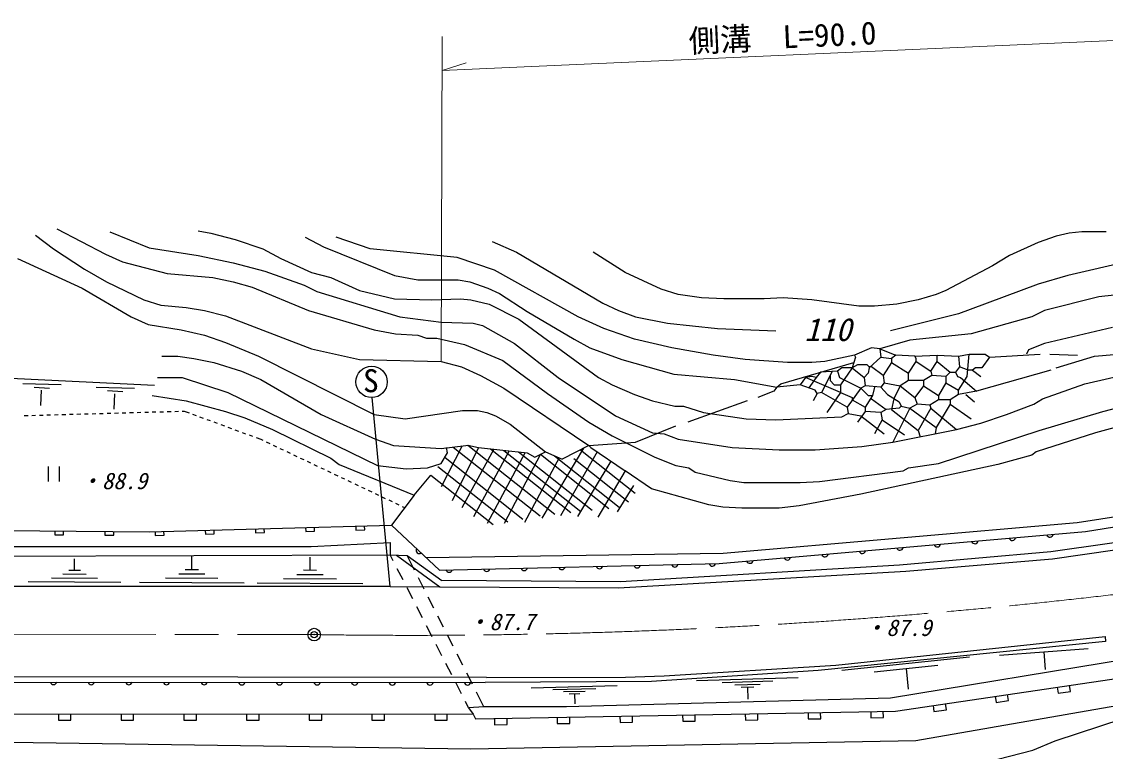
# Model space of a CAD drawing. Units: millimetres, scale not verified. Extents: x 40000 to 680000, y 20000 to 380000.
# Drawn here: x 445373 to 531750, y 256766 to 314934 of the extents above; entities that cross this region are included whole.
import ezdxf
from ezdxf.enums import TextEntityAlignment as Align

# ---------------------------------------------------------------- set-up
doc = ezdxf.new("R2010")
doc.units = ezdxf.units.MM
doc.header["$LTSCALE"] = 1000
doc.header["$PDMODE"] = 32
doc.header["$PDSIZE"] = 500
doc.linetypes.add('CHAIN', pattern=[18.5, 12, -1.5, 3.5, -1.5])
for name, color, linetype, lineweight in [('M-BGD', 7, 'Continuous', 25), ('M-BMK', 2, 'CHAIN', 13), ('M-BMK-SRVR', 3, 'Continuous', 25), ('M-STR-HTXT', 7, 'Continuous', 13), ('M-STR-STRC', 7, 'Continuous', 25)]:
    doc.layers.add(name, color=color, linetype=linetype, lineweight=lineweight)
doc.styles.add('ＭＳ ゴシック', font='')
doc.styles.get('ＭＳ ゴシック').set_extended_font_data('MS Gothic')

msp = doc.modelspace()

# ---------------------------------------------------------------- linework, layer by layer
at = {"layer": 'M-BGD'}
for p, q in [((448167, 298422), (452062, 296390)), ((452400, 298168), (455533, 296898)), ((459428, 298253), (460444, 298083)), ((460444, 298083), (462391, 297575)), ((528854, 298083), (527838, 297829)), ((529870, 298168), (528854, 298083)), ((531818, 298168), (529870, 298168)), ((446474, 297914), (447913, 296813)), ((462391, 297575), (464592, 296813)), ((467979, 297745), (469418, 296983)), ((473144, 296813), (470434, 297745)), ((482880, 297406), (484828, 296559)), ((526399, 297321), (524113, 296305)), ((527838, 297829), (526399, 297321)), ((447913, 296813), (450368, 295205)), ((452062, 296390), (453416, 295797)), ((455533, 296898), (459428, 296305)), ((459428, 296305), (462222, 295713)), ((464592, 296813), (466032, 296051)), ((469418, 296983), (475091, 294697)), ((480086, 296136), (473144, 296813)), ((484828, 296559), (491686, 292495)), ((493464, 294951), (490924, 296559)), ((524113, 296305), (522758, 295459)), ((538506, 296983), (528770, 294697)), ((445034, 296051), (450199, 293681)), ((453416, 295797), (456972, 294866)), ((462222, 295713), (464762, 295035)), ((466032, 296051), (468487, 294951)), ((483050, 295120), (480086, 296136)), ((522758, 295459), (519033, 293511)), ((450368, 295205), (452146, 294189)), ((456972, 294866), (460613, 294527)), ((464762, 295035), (467894, 293935)), ((468487, 294951), (470011, 294527)), ((475091, 294697), (476954, 294358)), ((489738, 291395), (483050, 295120)), ((496342, 293596), (493464, 294951)), ((528770, 294697), (526399, 294019)), ((450199, 293681), (454094, 291395)), ((452146, 294189), (455110, 292749)), ((460613, 294527), (462222, 294189)), ((462222, 294189), (463746, 293765)), ((463746, 293765), (468233, 291903)), ((467894, 293935), (468910, 293427)), ((470011, 294527), (472297, 293511)), ((476954, 294358), (480171, 294358)), ((480171, 294358), (481102, 294189)), ((481102, 294189), (482542, 293681)), ((482542, 293681), (483473, 293257)), ((526399, 294019), (520980, 291987)), ((468910, 293427), (475514, 291395)), ((472297, 293511), (475091, 292834)), ((475091, 292834), (478054, 292749)), ((478054, 292749), (480340, 292834)), ((480340, 292834), (481187, 292749)), ((483473, 293257), (485674, 291818)), ((497697, 293173), (496342, 293596)), ((499560, 292919), (497697, 293173)), ((501338, 292834), (499560, 292919)), ((504555, 292834), (501338, 292834)), ((506079, 292919), (504555, 292834)), ((508365, 292749), (506079, 292919)), ((518271, 293173), (516832, 292749)), ((519033, 293511), (518271, 293173)), ((531225, 293003), (526907, 291903)), ((533680, 293257), (531225, 293003)), ((455110, 292749), (456464, 292326)), ((456464, 292326), (458496, 292157)), ((458496, 292157), (459936, 291903)), ((481187, 292749), (482626, 292411)), ((482626, 292411), (484997, 291225)), ((491686, 292495), (492956, 291903)), ((512090, 292241), (508365, 292749)), ((513360, 292241), (512090, 292241)), ((515138, 292411), (513360, 292241)), ((516832, 292749), (515138, 292411)), ((520980, 291987), (520049, 291649)), ((454094, 291395), (455448, 290802)), ((459936, 291903), (461629, 291479)), ((461629, 291479), (468487, 288855)), ((468233, 291903), (473482, 290379)), ((475514, 291395), (478816, 290971)), ((484997, 291225), (491347, 286569)), ((485674, 291818), (489400, 289617)), ((491770, 290463), (489738, 291395)), ((492956, 291903), (494310, 291395)), ((494310, 291395), (496850, 290887)), ((520049, 291649), (514630, 290294)), ((525891, 291395), (521065, 290040)), ((526907, 291903), (525891, 291395)), ((455448, 290802), (458073, 290379)), ((458073, 290379), (459936, 289955)), ((473482, 290379), (475176, 290040)), ((478816, 290971), (481356, 290887)), ((481356, 290887), (482118, 290717)), ((482118, 290717), (484658, 289278)), ((494226, 289617), (491770, 290463)), ((496850, 290887), (500830, 290463)), ((500830, 290463), (505486, 290294)), ((532326, 290548), (526907, 289278)), ((459936, 289955), (461629, 289363)), ((461629, 289363), (464254, 288262)), ((475176, 290040), (476954, 289955)), ((476954, 289955), (477631, 289701)), ((477631, 289701), (478478, 289701)), ((478478, 289701), (480679, 289193)), ((489400, 289617), (490670, 288939)), ((497189, 288939), (494226, 289617)), ((516154, 289532), (513784, 288855)), ((521065, 290040), (516154, 289532)), ((468487, 288855), (472297, 288008)), ((480679, 289193), (483727, 287923)), ((484658, 289278), (488130, 286569)), ((490670, 288939), (493210, 288008)), ((500491, 288347), (497189, 288939)), ((513106, 288939), (511752, 288347)), ((513784, 288855), (513106, 288939)), ((513784, 288855), (515054, 288347)), ((513784, 288855), (513868, 288177)), ((525637, 288770), (525468, 288431)), ((526907, 289278), (525637, 288770)), ((530886, 288262), (533765, 288516)), ((456549, 288262), (457819, 288262)), ((457819, 288262), (459089, 288093)), ((459089, 288093), (460698, 287754)), ((460698, 287754), (462899, 287077)), ((464254, 288262), (473482, 283605)), ((472297, 288008), (478816, 287839)), ((478816, 287839), (480425, 287415)), ((483727, 287923), (487283, 285299)), ((493210, 288008), (497358, 286823)), ((503031, 288008), (500491, 288347)), ((506418, 287754), (503031, 288008)), ((508365, 287754), (506418, 287754)), ((509381, 287839), (508365, 287754)), ((511752, 288347), (509381, 287839)), ((511836, 288177), (511582, 287331)), ((511752, 288347), (511836, 288177)), ((513868, 288177), (512937, 287331)), ((513868, 288177), (514715, 288093)), ((514715, 287754), (514038, 286738)), ((515054, 288347), (514715, 288093)), ((514715, 288093), (514715, 287754)), ((514715, 287754), (516070, 286907)), ((516578, 288262), (515054, 288347)), ((516070, 286907), (516662, 287839)), ((516578, 288262), (518356, 288347)), ((516662, 288093), (516578, 288262)), ((516662, 287839), (516662, 288093)), ((516662, 287839), (517848, 287077)), ((517848, 287077), (518356, 287839)), ((518356, 287839), (518356, 288347)), ((518356, 288347), (520049, 288262)), ((518356, 287839), (519372, 286992)), ((520049, 288262), (520896, 288431)), ((520049, 288262), (520134, 287415)), ((520726, 286653), (520896, 288431)), ((520896, 288431), (522166, 288431)), ((522504, 288177), (521912, 287331)), ((522166, 288431), (522504, 288177)), ((522504, 288177), (526568, 288431)), ((527330, 288431), (529532, 288347)), ((527838, 287331), (530886, 288262)), ((462899, 287077), (464423, 286399)), ((480425, 287415), (481949, 286738)), ((497358, 286823), (502184, 286399)), ((509042, 286992), (508704, 286569)), ((510397, 287077), (509042, 286992)), ((509974, 287077), (509804, 286738)), ((510736, 287331), (510397, 287077)), ((510397, 287077), (510566, 286569)), ((511582, 287331), (510651, 285976)), ((511582, 287331), (510736, 287331)), ((512006, 287585), (511582, 287331)), ((511582, 287331), (512514, 286569)), ((512768, 287585), (512006, 287585)), ((512852, 286907), (512514, 286569)), ((512937, 287415), (512768, 287585)), ((512937, 287331), (512852, 286907)), ((513106, 287415), (512937, 287415)), ((514038, 286738), (513106, 287415)), ((516070, 286315), (516070, 286907)), ((517848, 287077), (517932, 286738)), ((519372, 286992), (519033, 286653)), ((519372, 286992), (519795, 286992)), ((520134, 287415), (519795, 286992)), ((519795, 286992), (519964, 286653)), ((520811, 287161), (520134, 287415)), ((521150, 287161), (520811, 287161)), ((521404, 287331), (521150, 287161)), ((521150, 287161), (521827, 286653)), ((521912, 287331), (521404, 287331)), ((527415, 287161), (521488, 285468)), ((530124, 286061), (534104, 286992)), ((443951, 286543), (455964, 285969)), ((445463, 286078), (448517, 286008)), ((456210, 286569), (458158, 286569)), ((458158, 286569), (461798, 285383)), ((464423, 286399), (469249, 283605)), ((481949, 286738), (483812, 285722)), ((488130, 286569), (492702, 283521)), ((491347, 286569), (492448, 285976)), ((492448, 285976), (494226, 285214)), ((502184, 286399), (505571, 285807)), ((507434, 285976), (505571, 285807)), ((507857, 286569), (507434, 285976)), ((508619, 285553), (507434, 285976)), ((508365, 286653), (507857, 286569)), ((510651, 285383), (507857, 286569)), ((508704, 286569), (508117, 285732)), ((508704, 286569), (508365, 286653)), ((509804, 286738), (509127, 285383)), ((509804, 286738), (509804, 286315)), ((509804, 286315), (510143, 285976)), ((510143, 285976), (510651, 285976)), ((510566, 286569), (512260, 285722)), ((510651, 285976), (510651, 285383)), ((512514, 286569), (512598, 285891)), ((514122, 286145), (513868, 285807)), ((514038, 286738), (514122, 286145)), ((514122, 286145), (515392, 285891)), ((516070, 286315), (515392, 285891)), ((517255, 286315), (516070, 286315)), ((517932, 286738), (517255, 286315)), ((517255, 286315), (517255, 285891)), ((519033, 286653), (517932, 286738)), ((519033, 286145), (518440, 285129)), ((519033, 286653), (519033, 286145)), ((519033, 286145), (520049, 285553)), ((519964, 286653), (520218, 286569)), ((520049, 285553), (520726, 286653)), ((520218, 286569), (521488, 285468)), ((526738, 284875), (530124, 286061)), ((446376, 285797), (447587, 285727)), ((446920, 285551), (446867, 284323)), ((451306, 285799), (454360, 285729)), ((452219, 285518), (453430, 285448)), ((452763, 285272), (452710, 284043)), ((455787, 285129), (458496, 284706)), ((461798, 285383), (473736, 279541)), ((483812, 285722), (490585, 281150)), ((487283, 285299), (490585, 283013)), ((494226, 285214), (495665, 284706)), ((505317, 285468), (504047, 284960)), ((505571, 285807), (505317, 285468)), ((508788, 285299), (508450, 284706)), ((508788, 285299), (508619, 285553)), ((509127, 285383), (508788, 285299)), ((511159, 284198), (509127, 285383)), ((510651, 285383), (509550, 283775)), ((510651, 285383), (511582, 284960)), ((512260, 285722), (511159, 284198)), ((512598, 285891), (512260, 285722)), ((512260, 285722), (512852, 285129)), ((513868, 285807), (512598, 285891)), ((513191, 285129), (512598, 284198)), ((512852, 285129), (513191, 285129)), ((513360, 285807), (513191, 285129)), ((513868, 285807), (514376, 285214)), ((514376, 285214), (515308, 284621)), ((515392, 285891), (514884, 284875)), ((515392, 285891), (516578, 284960)), ((517255, 285891), (516578, 284960)), ((517255, 285891), (518440, 285129)), ((518440, 285129), (518440, 284791)), ((520049, 285214), (519372, 284791)), ((520049, 285214), (520049, 285553)), ((521488, 285468), (520049, 285214)), ((520642, 285214), (521319, 284621)), ((458496, 284706), (461629, 283859)), ((474747, 269914), (473313, 284960)), ((495665, 284706), (497443, 284283)), ((497443, 284283), (498120, 284283)), ((498120, 284283), (499729, 283775)), ((503200, 284706), (498459, 283013)), ((511159, 284198), (511244, 283690)), ((511582, 284960), (511582, 284791)), ((511582, 284791), (512598, 284198)), ((512598, 284198), (512598, 283859)), ((513106, 284875), (514292, 284029)), ((514884, 284875), (514715, 284029)), ((515308, 284621), (515477, 284283)), ((515477, 284283), (515308, 284113)), ((515477, 284283), (516154, 284113)), ((516747, 284452), (516154, 284113)), ((516578, 284960), (516747, 284452)), ((517763, 284367), (516747, 284452)), ((518440, 284791), (517763, 284367)), ((517763, 284367), (517848, 284113)), ((519372, 284452), (518271, 282589)), ((519372, 284791), (518440, 284791)), ((519372, 284791), (519372, 284452)), ((519372, 284452), (521065, 283267)), ((523859, 283605), (526060, 284452)), ((526060, 284452), (526738, 284875)), ((539353, 284452), (530971, 282166)), ((531564, 283859), (535374, 284875)), ((445883, 283515), (445583, 283507)), ((446483, 283532), (446183, 283523)), ((447082, 283548), (446782, 283540)), ((447682, 283565), (447382, 283557)), ((448282, 283582), (447982, 283574)), ((448882, 283599), (448582, 283590)), ((449481, 283615), (449182, 283607)), ((450081, 283632), (449781, 283624)), ((450681, 283649), (450381, 283641)), ((451281, 283666), (450981, 283657)), ((451880, 283682), (451581, 283674)), ((452480, 283699), (452180, 283691)), ((453080, 283716), (452780, 283708)), ((453680, 283733), (453380, 283724)), ((454280, 283749), (453980, 283741)), ((454879, 283766), (454579, 283758)), ((455479, 283783), (455179, 283775)), ((456079, 283800), (455779, 283791)), ((456679, 283816), (456379, 283808)), ((457278, 283833), (456978, 283825)), ((457878, 283850), (457578, 283842)), ((458364, 283863), (458178, 283858)), ((458741, 283724), (458364, 283863)), ((459304, 283517), (459023, 283620)), ((459867, 283309), (459586, 283413)), ((461629, 283859), (463153, 283351)), ((463153, 283351), (465354, 282420)), ((469249, 283605), (473567, 281658)), ((473482, 283605), (475938, 283267)), ((475938, 283267), (480510, 283944)), ((480510, 283944), (481695, 283944)), ((481695, 283944), (482457, 283775)), ((482457, 283775), (483134, 283521)), ((483134, 283521), (484320, 282843)), ((492702, 283521), (495665, 282166)), ((499729, 283775), (503116, 283267)), ((505486, 283182), (510736, 283436)), ((510736, 283436), (511244, 283690)), ((511244, 283690), (512260, 283521)), ((512598, 283859), (512006, 283013)), ((512260, 283521), (514122, 282081)), ((513868, 283775), (512598, 283859)), ((514292, 284029), (513868, 283775)), ((513868, 283775), (513953, 283182)), ((515308, 284113), (514292, 284029)), ((514715, 284029), (516832, 282335)), ((516154, 284113), (514800, 281404)), ((516154, 284113), (518271, 282589)), ((517848, 284113), (516832, 282335)), ((517848, 284113), (519880, 282420)), ((521827, 282928), (523859, 283605)), ((526484, 282335), (531564, 283859)), ((460430, 283101), (460149, 283205)), ((460993, 282894), (460712, 282997)), ((461556, 282686), (461275, 282790)), ((462119, 282478), (461837, 282582)), ((484320, 282843), (487114, 280642)), ((490585, 283013), (492448, 281912)), ((494310, 281404), (497522, 282706)), ((503116, 283267), (505486, 283182)), ((513953, 283182), (513360, 282081)), ((513953, 283182), (515731, 281997)), ((518271, 282589), (518186, 282081)), ((519880, 282420), (521827, 282928)), ((462682, 282271), (462400, 282374)), ((463245, 282063), (462963, 282167)), ((463808, 281855), (463526, 281959)), ((464466, 281612), (464089, 281751)), ((464628, 281536), (464466, 281612)), ((465354, 282420), (470011, 280134)), ((473567, 281658), (475006, 281150)), ((492448, 281912), (495834, 280219)), ((495665, 282166), (496596, 282081)), ((496596, 282081), (497697, 281658)), ((497697, 281658), (502015, 280981)), ((514800, 281404), (519880, 282420)), ((516832, 282335), (517001, 281827)), ((518440, 279711), (526484, 282335)), ((530971, 282166), (526230, 280642)), ((465170, 281279), (464899, 281407)), ((465712, 281022), (465441, 281150)), ((466254, 280764), (465983, 280893)), ((475006, 281150), (478816, 280896)), ((480481, 281113), (478801, 277844)), ((478816, 280896), (480764, 281150)), ((479324, 280557), (479240, 280981)), ((481780, 280981), (479697, 276738)), ((479777, 281021), (486700, 275533)), ((483016, 280846), (480451, 276176)), ((480764, 281150), (480935, 281172)), ((480935, 281172), (481780, 280981)), ((480935, 281172), (487883, 275663)), ((481780, 280981), (485674, 280557)), ((482745, 280876), (489143, 275803)), ((483810, 280760), (489951, 275892)), ((490153, 280925), (486841, 275351)), ((490585, 281150), (488468, 280049)), ((489916, 280802), (494281, 277342)), ((490585, 281150), (494310, 281404)), ((502015, 280981), (505740, 280811)), ((505740, 280811), (508619, 280811)), ((508619, 280811), (512344, 281065)), ((512344, 281065), (514800, 281404)), ((466796, 280507), (466525, 280636)), ((467338, 280250), (467067, 280379)), ((467880, 279993), (467609, 280122)), ((468422, 279736), (468151, 279865)), ((470011, 280134), (470688, 279626)), ((478816, 279711), (479324, 280557)), ((479120, 280192), (485318, 275277)), ((484240, 280713), (481382, 275456)), ((485499, 280576), (482470, 274930)), ((486726, 280448), (483822, 274930)), ((484980, 280633), (490836, 275990)), ((488223, 280156), (485454, 275000)), ((485674, 280557), (486267, 280219)), ((486267, 280219), (487114, 280642)), ((486726, 280448), (492165, 276136)), ((487114, 280642), (488468, 280049)), ((487843, 280323), (493006, 276229)), ((491257, 280630), (488333, 275544)), ((489374, 280119), (493739, 276659)), ((492341, 279887), (489684, 275492)), ((495834, 280219), (497528, 279541)), ((525891, 280388), (523182, 279626)), ((526230, 280642), (525891, 280388)), ((447490, 279471), (447490, 278271)), ((448390, 278271), (448390, 279471)), ((468965, 279479), (468694, 279608)), ((469507, 279222), (469236, 279350)), ((470049, 278965), (469778, 279093)), ((473736, 279541), (476022, 279287)), ((476022, 279287), (477716, 279372)), ((477716, 279372), (478816, 279711)), ((478549, 279473), (484125, 275052)), ((493464, 279118), (491299, 275439)), ((495580, 277679), (493464, 279118)), ((497528, 279541), (498544, 279372)), ((498544, 279372), (499052, 279033)), ((499052, 279033), (501846, 278356)), ((508958, 278271), (515646, 279118)), ((523182, 279626), (512260, 277255)), ((515646, 279118), (516070, 279372)), ((516070, 279372), (518440, 279711)), ((470591, 278708), (470320, 278836)), ((471133, 278451), (470862, 278579)), ((471675, 278194), (471404, 278322)), ((477999, 278779), (482968, 274839)), ((501846, 278356), (502946, 278187)), ((502946, 278187), (507434, 278187)), ((507434, 278187), (508958, 278271)), ((472217, 277936), (471946, 278065)), ((472759, 277679), (472488, 277808)), ((473302, 277422), (473031, 277551)), ((473844, 277165), (473573, 277294)), ((494143, 277967), (492826, 275860)), ((500152, 276409), (495580, 277679)), ((474386, 276908), (474115, 277037)), ((474928, 276651), (474657, 276779)), ((476660, 277189), (474840, 274787)), ((475470, 276394), (475199, 276522)), ((501253, 276239), (500152, 276409)), ((512260, 277255), (507349, 276324)), ((475902, 276189), (475741, 276265)), ((502777, 276155), (501253, 276239)), ((505740, 276155), (502777, 276155)), ((507349, 276324), (505740, 276155)), ((472007, 274710), (472016, 274410)), ((472715, 274429), (472707, 274729)), ((448014, 274328), (448011, 274028)), ((448011, 274028), (448711, 274022)), ((448711, 274022), (448714, 274322)), ((452014, 274292), (452011, 273992)), ((452011, 273992), (452711, 273986)), ((452711, 273986), (452714, 274286)), ((456013, 274273), (456021, 273973)), ((456021, 273973), (456721, 273992)), ((456721, 273992), (456713, 274292)), ((460012, 274382), (460020, 274082)), ((460020, 274082), (460720, 274101)), ((460720, 274101), (460712, 274401)), ((464010, 274491), (464019, 274191)), ((464019, 274191), (464718, 274210)), ((464718, 274210), (464710, 274510)), ((468009, 274600), (468017, 274301)), ((468017, 274301), (468717, 274320)), ((468717, 274320), (468709, 274620)), ((472016, 274410), (472715, 274429)), ((474742, 272429), (476100, 272375)), ((474993, 271942), (474742, 272429)), ((476100, 272375), (478874, 270376)), ((476690, 271211), (476100, 272375)), ((475769, 270429), (475312, 271319)), ((477458, 269694), (477006, 270586)), ((474747, 269914), (478716, 269876)), ((476545, 268917), (476089, 269807)), ((478226, 268177), (477774, 269069)), ((477322, 267405), (476865, 268294)), ((478994, 266661), (478542, 267553)), ((478098, 265892), (477642, 266782)), ((478875, 264380), (478418, 265270)), ((479761, 265144), (479310, 266036)), ((480529, 263627), (480078, 264520)), ((479651, 262868), (479195, 263757)), ((533680, 264132), (514630, 260999)), ((481297, 262111), (480846, 263003)), ((303919, 262453), (482327, 262241)), ((480428, 261355), (479971, 262245)), ((527912, 261888), (527985, 261393)), ((528974, 261539), (528901, 262034)), ((482203, 260322), (481614, 261486)), ((514630, 260999), (488807, 260322)), ((522966, 261156), (523039, 260661)), ((524028, 260807), (523955, 261302)), ((527985, 261393), (528974, 261539)), ((480998, 260246), (480747, 260733)), ((488807, 260322), (482203, 260322)), ((518020, 260423), (518093, 259929)), ((518093, 259929), (519082, 260075)), ((519082, 260075), (519009, 260570)), ((523039, 260661), (524028, 260807)), ((448297, 259751), (448297, 259251)), ((448297, 259251), (449297, 259250)), ((449297, 259250), (449297, 259750)), ((453297, 259749), (453297, 259249)), ((453297, 259249), (454297, 259249)), ((454297, 259249), (454297, 259749)), ((458297, 259747), (458297, 259247)), ((458297, 259247), (459297, 259247)), ((459297, 259247), (459297, 259747)), ((463297, 259746), (463297, 259246)), ((463297, 259246), (464297, 259246)), ((464297, 259246), (464297, 259746)), ((468297, 259744), (468297, 259244)), ((468297, 259244), (469297, 259244)), ((469297, 259244), (469297, 259744)), ((473297, 259743), (473297, 259243)), ((473297, 259243), (474297, 259242)), ((474297, 259242), (474297, 259742)), ((478297, 259741), (478297, 259241)), ((478297, 259241), (479297, 259241)), ((479297, 259241), (479297, 259741)), ((483058, 259382), (483067, 258882)), ((484067, 258901), (484058, 259401)), ((488057, 259476), (488066, 258976)), ((489066, 258995), (489057, 259495)), ((493056, 259569), (493066, 259070)), ((494065, 259088), (494056, 259588)), ((498055, 259663), (498065, 259163)), ((498065, 259163), (499064, 259182)), ((499064, 259182), (499055, 259682)), ((503054, 259757), (503064, 259257)), ((503064, 259257), (504064, 259276)), ((504064, 259276), (504054, 259776)), ((508054, 259851), (508063, 259351)), ((508063, 259351), (509063, 259369)), ((509063, 259369), (509053, 259869)), ((513053, 259944), (513062, 259444)), ((513062, 259444), (514062, 259463)), ((514062, 259463), (514052, 259963)), ((527754, 257613), (533172, 259391)), ((483067, 258882), (484067, 258901)), ((488066, 258976), (489066, 258995)), ((493066, 259070), (494065, 259088)), ((525976, 256851), (527754, 257613)), ((520388, 255411), (525976, 256851))]:
    msp.add_line(p, q, dxfattribs=at)
for points in [[(505571, 285807), (505877, 286054), (511712, 287762)], [(567562, 280874), (529516, 274977), (501287, 272548), (477627, 272193)], [(490585, 281150), (490752, 280976), (493464, 279118)], [(474840, 274787), (478672, 271221), (500971, 271739), (530178, 274286), (567660, 280325)], [(470688, 279626), (476660, 277189), (477999, 278779)], [(567871, 279138), (550777, 275994), (527396, 272677), (515347, 271594)], [(515861, 271120), (527535, 272124), (549810, 275323), (568007, 278376)], [(426365, 274523), (455567, 274260), (474840, 274787)], [(425803, 273093), (468456, 273088), (474735, 273416), (474742, 272429)], [(475246, 272409), (478716, 269876), (492934, 269797), (515861, 271120)], [(515347, 271594), (493098, 270290), (478874, 270376)], [(416797, 259761), (481357, 259740), (481550, 259354), (515033, 259981), (535846, 263062), (557727, 264405), (570149, 266365)], [(416797, 259761), (416867, 257900), (481167, 256968), (516643, 257639), (534505, 260749), (561667, 263119), (562760, 264528), (570232, 265898)], [(531726, 265933), (531773, 265527), (508868, 263215), (495571, 262333), (482327, 262241)], [(482432, 262654), (493508, 262680), (496597, 262786), (510274, 263643), (531726, 265933)], [(482432, 262654), (304081, 262883), (303093, 260263), (296021, 259276), (307536, 259241)], [(482203, 260322), (480998, 260246), (481357, 259740)]]:
    msp.add_lwpolyline(points, dxfattribs=at)
msp.add_circle((473265, 286217), 1250, dxfattribs=at)
for centre, start, end in [((527326, 274094), 197.66517, 352.3044), ((515372, 273051), 197.66517, 352.3044), ((518360, 273312), 197.66517, 352.3044), ((521349, 273572), 197.66517, 352.3044), ((524338, 273833), 197.66517, 352.3044), ((477075, 272784), 149.73335, 304.37258), ((506406, 272269), 197.66517, 352.3044), ((509394, 272530), 197.66517, 352.3044), ((512383, 272790), 197.66517, 352.3044), ((479436, 271295), 194.01064, 348.64987), ((482435, 271364), 194.01064, 348.64987), ((485434, 271434), 194.01064, 348.64987), ((488433, 271504), 194.01064, 348.64987), ((491433, 271573), 194.01064, 348.64987), ((494432, 271643), 194.01064, 348.64987), ((497431, 271713), 194.01064, 348.64987), ((500430, 271782), 194.01064, 348.64987), ((503417, 272008), 197.66517, 352.3044), ((447918, 262338), 192.6122, 347.25143), ((450918, 262334), 192.6122, 347.25143), ((453918, 262331), 192.6122, 347.25143), ((456918, 262327), 192.6122, 347.25143), ((459918, 262324), 192.6122, 347.25143), ((462918, 262320), 192.6122, 347.25143), ((465918, 262316), 192.6122, 347.25143), ((468918, 262313), 192.6122, 347.25143), ((471918, 262309), 192.6122, 347.25143), ((474918, 262306), 192.6122, 347.25143), ((477918, 262302), 192.6122, 347.25143), ((480918, 262299), 192.6122, 347.25143)]:
    msp.add_arc(centre, 256, start, end, dxfattribs=at)
at = {"layer": 'M-BMK'}
msp.add_line((370070, 266212), (468684, 266073), dxfattribs=at)
msp.add_arc((476450, 749579), 483568, 269.0798, 280.98938, dxfattribs=at)
at = {"layer": 'M-BMK-SRVR'}
msp.add_circle((468684, 266073), 500, dxfattribs=at)
msp.add_point((468684, 266073), dxfattribs=at)
at = {"layer": 'M-STR-HTXT'}
for p, q in [((561524, 314738), (478901, 311037)), ((478901, 313747), (478816, 287839)), ((478901, 311037), (480808, 311641))]:
    msp.add_line(p, q, dxfattribs=at)
at = {"layer": 'M-STR-STRC'}
for p, q in [((425476, 272260), (474742, 272429)), ((449588, 271179), (449594, 272101)), ((458933, 271242), (458940, 272285)), ((468356, 271194), (468363, 272246)), ((459455, 271239), (458412, 271245)), ((451427, 270553), (447741, 270576)), ((450508, 270866), (448664, 270877)), ((450049, 271176), (449127, 271182)), ((461015, 270534), (456843, 270560)), ((459974, 270888), (457888, 270901)), ((470458, 270479), (466246, 270505)), ((469407, 270836), (467301, 270849)), ((468883, 271190), (467830, 271197)), ((474747, 269914), (424201, 269914)), ((453269, 270234), (445896, 270280)), ((463099, 270173), (454754, 270225)), ((472561, 270114), (464138, 270167)), ((523314, 264435), (530387, 264955)), ((526850, 264695), (526954, 263280)), ((510737, 263237), (520914, 264296)), ((513323, 263095), (518412, 263624)), ((499167, 262422), (507258, 262645)), ((515868, 263360), (516037, 261731)), ((485993, 261820), (492839, 262008)), ((487709, 261684), (491132, 261779)), ((501196, 262262), (505241, 262373)), ((502213, 262074), (504236, 262130)), ((502725, 261872), (503736, 261900)), ((503230, 261886), (503257, 260915)), ((488570, 261525), (490281, 261572)), ((489003, 261355), (489859, 261378)), ((489431, 261366), (489453, 260545))]:
    msp.add_line(p, q, dxfattribs=at)

# ---------------------------------------------------------------- texts
at = {"layer": 'M-BGD', "style": 'ＭＳ ゴシック', "oblique": 15}
for s, height, p in [('110', 1833, (507761, 288923)), ('・88.9', 1320, (449976, 277267)), ('・87.7', 1320, (480865, 266031)), ('・87.9', 1320, (512499, 265565))]:
    msp.add_text(s, height=height, dxfattribs=at).set_placement(p, align=Align.BOTTOM_LEFT)
at = {"layer": 'M-BGD', "style": 'ＭＳ ゴシック'}
msp.add_text('S', height=1833, dxfattribs=at).set_placement((472586, 284844), align=Align.BOTTOM_LEFT)
at = {"layer": 'M-STR-HTXT', "style": 'ＭＳ ゴシック'}
msp.add_text('側溝\u3000L=90.0', height=1833, rotation=2.565, dxfattribs=at).set_placement((498602, 311920), align=Align.BOTTOM_LEFT)

doc.saveas('drawing.dxf')
